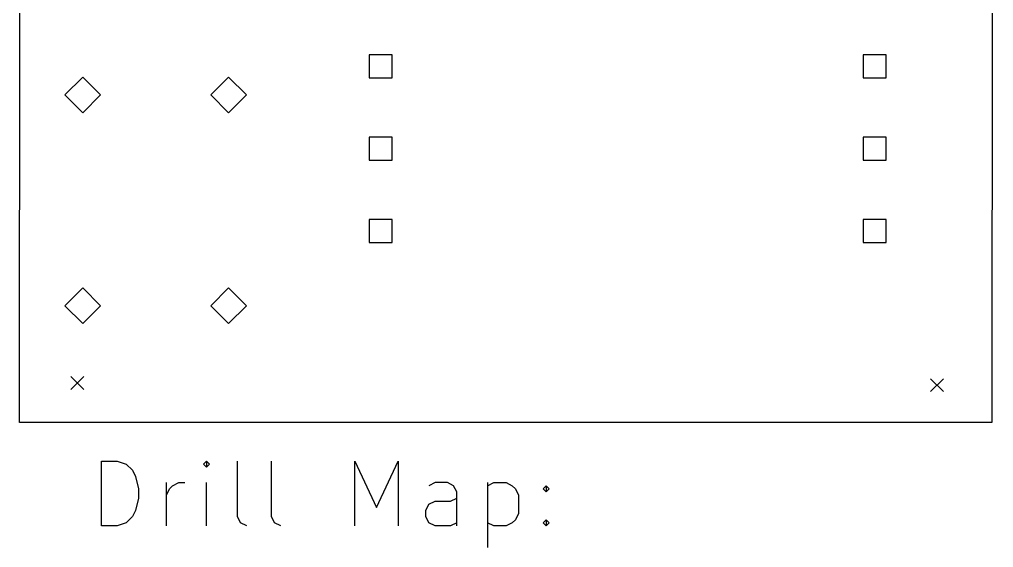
# Model space of a CAD drawing. Extents: x -2.1 to 50.2, y -24 to 50.1.
# Drawn here: x 0.01 to 30.05, y -3.86 to 12.43 of the extents above; entities that cross this region are included whole.
import ezdxf

# ---------------------------------------------------------------- set-up
doc = ezdxf.new("R2010")
doc.units = 0
doc.layers.add('BLACK', color=7, linetype='CONTINUOUS')

msp = doc.modelspace()

# ---------------------------------------------------------------- linework, layer by layer
at = {"layer": 'BLACK', "linetype": 'CONTINUOUS'}
for p, q in [((0.008, 0), (0.06, 50.08)), ((30.052, 50.08), (30, 0)), ((11.501557, 11.333557), (10.794443, 11.333557)), ((10.794443, 11.333557), (10.794443, 10.626443)), ((11.501557, 10.626443), (11.501557, 11.333557)), ((26.741557, 11.333557), (26.034443, 11.333557)), ((26.034443, 11.333557), (26.034443, 10.626443)), ((26.741557, 10.626443), (26.741557, 11.333557)), ((1.958, 10.65), (1.408, 10.1)), ((2.508, 10.1), (1.958, 10.65)), ((6.458, 10.65), (5.908, 10.1)), ((7.008, 10.1), (6.458, 10.65)), ((10.794443, 10.626443), (11.501557, 10.626443)), ((26.034443, 10.626443), (26.741557, 10.626443)), ((1.408, 10.1), (1.958, 9.55)), ((1.958, 9.55), (2.508, 10.1)), ((5.908, 10.1), (6.458, 9.55)), ((6.458, 9.55), (7.008, 10.1)), ((11.501557, 8.793557), (10.794443, 8.793557)), ((10.794443, 8.793557), (10.794443, 8.086443)), ((11.501557, 8.086443), (11.501557, 8.793557)), ((26.741557, 8.793557), (26.034443, 8.793557)), ((26.034443, 8.793557), (26.034443, 8.086443)), ((26.741557, 8.086443), (26.741557, 8.793557)), ((10.794443, 8.086443), (11.501557, 8.086443)), ((26.034443, 8.086443), (26.741557, 8.086443)), ((11.501557, 6.253557), (10.794443, 6.253557)), ((10.794443, 6.253557), (10.794443, 5.546443)), ((11.501557, 5.546443), (11.501557, 6.253557)), ((26.741557, 6.253557), (26.034443, 6.253557)), ((26.034443, 6.253557), (26.034443, 5.546443)), ((26.741557, 5.546443), (26.741557, 6.253557)), ((10.794443, 5.546443), (11.501557, 5.546443)), ((26.034443, 5.546443), (26.741557, 5.546443)), ((1.958, 4.15), (1.408, 3.6)), ((2.508, 3.6), (1.958, 4.15)), ((6.458, 4.15), (5.908, 3.6)), ((7.008, 3.6), (6.458, 4.15)), ((1.408, 3.6), (1.958, 3.05)), ((1.958, 3.05), (2.508, 3.6)), ((5.908, 3.6), (6.458, 3.05)), ((6.458, 3.05), (7.008, 3.6)), ((1.59, 1.42), (1.99, 1.02)), ((1.99, 1.42), (1.59, 1.02)), ((28.11, 1.35), (28.51, 0.95)), ((28.51, 1.35), (28.11, 0.95)), ((30, 0), (0.008, 0)), ((2.540768, -3.189838), (2.540768, -1.189838)), ((2.540768, -1.189838), (3.016958, -1.189838)), ((3.016958, -1.189838), (3.302673, -1.285076)), ((5.778863, -1.189838), (5.683625, -1.285076)), ((5.874101, -1.285076), (5.778863, -1.189838)), ((5.778863, -1.189838), (5.778863, -1.380314)), ((6.731244, -2.904123), (6.731244, -1.189838)), ((7.778863, -2.904123), (7.778863, -1.189838)), ((10.350292, -3.189838), (10.350292, -1.189838)), ((10.350292, -1.189838), (11.016959, -2.618409)), ((11.016959, -2.618409), (11.683625, -1.189838)), ((11.683625, -1.189838), (11.683625, -3.189838)), ((3.302673, -1.285076), (3.493149, -1.475552)), ((3.493149, -1.475552), (3.588387, -1.666028)), ((5.683625, -1.285076), (5.778863, -1.380314)), ((5.778863, -1.380314), (5.874101, -1.285076)), ((3.588387, -1.666028), (3.683625, -2.04698)), ((3.683625, -2.04698), (3.683625, -2.332695)), ((4.540768, -3.189838), (4.540768, -1.856504)), ((4.540768, -2.237457), (4.636006, -2.04698)), ((4.636006, -2.04698), (4.731244, -1.951742)), ((4.731244, -1.951742), (4.92172, -1.856504)), ((4.92172, -1.856504), (5.112197, -1.856504)), ((5.778863, -3.189838), (5.778863, -1.856504)), ((12.826482, -1.856504), (12.636006, -1.951742)), ((13.207435, -1.856504), (12.826482, -1.856504)), ((13.397911, -1.951742), (13.207435, -1.856504)), ((13.493149, -2.142219), (13.397911, -1.951742)), ((14.44553, -1.856504), (14.44553, -3.856504)), ((14.44553, -1.951742), (14.636006, -1.856504)), ((14.636006, -1.856504), (15.016959, -1.856504)), ((15.016959, -1.856504), (15.207435, -1.951742)), ((15.207435, -1.951742), (15.302673, -2.04698)), ((15.302673, -2.04698), (15.397911, -2.237457)), ((16.159816, -2.04698), (16.255054, -1.951742)), ((16.255054, -2.142219), (16.159816, -2.04698)), ((16.255054, -1.951742), (16.350292, -2.04698)), ((16.255054, -1.951742), (16.255054, -2.142219)), ((16.350292, -2.04698), (16.255054, -2.142219)), ((3.683625, -2.332695), (3.588387, -2.713647)), ((13.302673, -2.427933), (13.493149, -2.332695)), ((13.493149, -3.189838), (13.493149, -2.142219)), ((15.397911, -2.237457), (15.397911, -2.808885)), ((12.540768, -2.713647), (12.636006, -2.523171)), ((12.636006, -2.523171), (12.826482, -2.427933)), ((12.826482, -2.427933), (13.302673, -2.427933)), ((3.493149, -2.904123), (3.302673, -3.0946)), ((3.588387, -2.713647), (3.493149, -2.904123)), ((6.826482, -3.0946), (6.731244, -2.904123)), ((7.874101, -3.0946), (7.778863, -2.904123)), ((12.540768, -2.904123), (12.540768, -2.713647)), ((12.636006, -3.0946), (12.540768, -2.904123)), ((15.302673, -2.999361), (15.207435, -3.0946)), ((15.397911, -2.808885), (15.302673, -2.999361)), ((16.159816, -3.0946), (16.255054, -2.999361)), ((16.255054, -2.999361), (16.350292, -3.0946)), ((16.255054, -2.999361), (16.255054, -3.189838)), ((3.016958, -3.189838), (2.540768, -3.189838)), ((3.302673, -3.0946), (3.016958, -3.189838)), ((7.016958, -3.189838), (6.826482, -3.0946)), ((8.064577, -3.189838), (7.874101, -3.0946)), ((12.826482, -3.189838), (12.636006, -3.0946)), ((13.302673, -3.189838), (12.826482, -3.189838)), ((13.493149, -3.0946), (13.302673, -3.189838)), ((14.636006, -3.189838), (14.44553, -3.0946)), ((15.016959, -3.189838), (14.636006, -3.189838)), ((15.207435, -3.0946), (15.016959, -3.189838)), ((16.255054, -3.189838), (16.159816, -3.0946)), ((16.350292, -3.0946), (16.255054, -3.189838))]:
    msp.add_line(p, q, dxfattribs=at)

doc.saveas('drawing.dxf')
